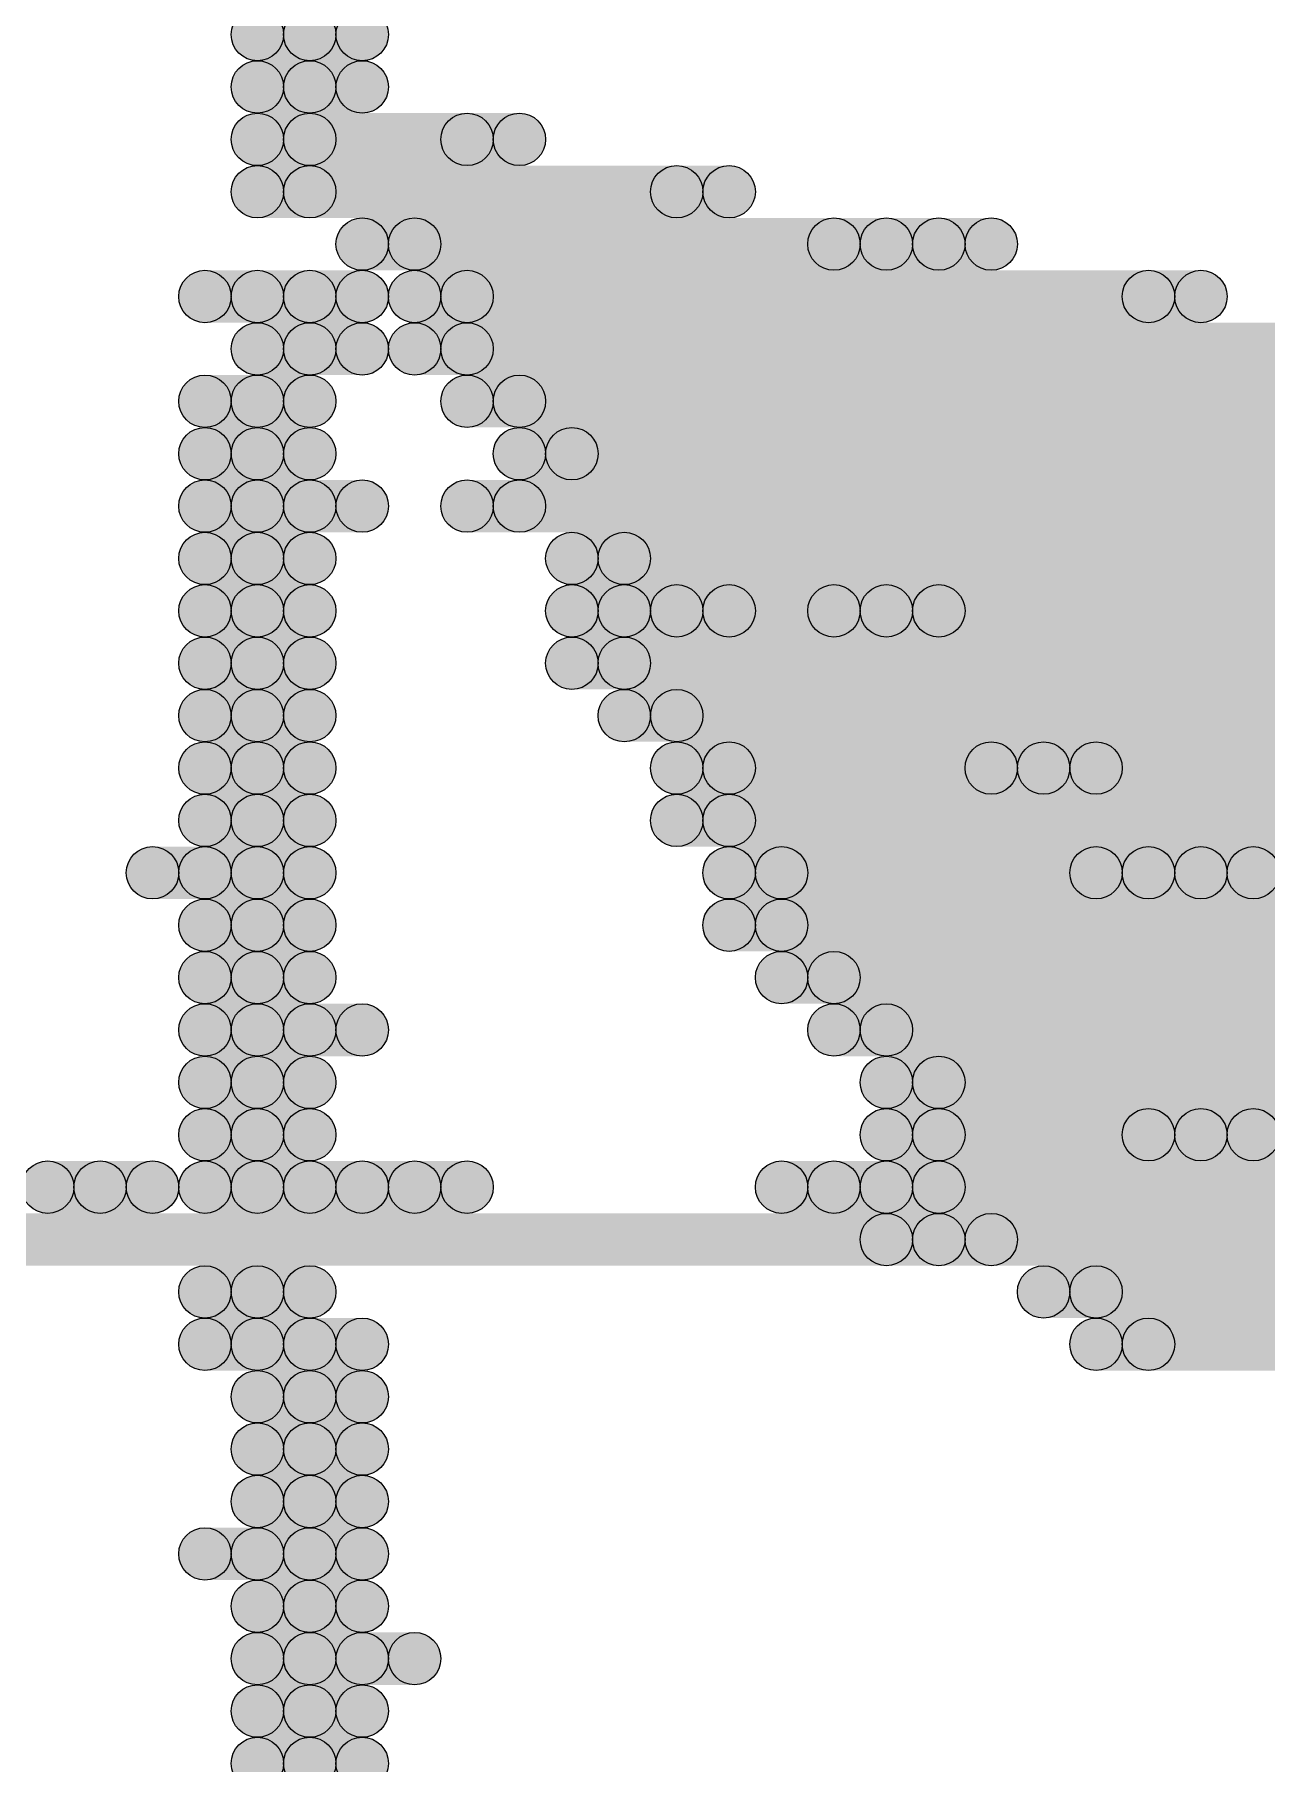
# Model space of a CAD drawing. Header units: millimetres. Extents: x 0 to 137, y 0 to 37.
# Drawn here: x 128.238 to 128.835, y 5.461 to 6.299 of the extents above; entities that cross this region are included whole.
import ezdxf

# ---------------------------------------------------------------- set-up
doc = ezdxf.new("R2010")
doc.units = ezdxf.units.MM
doc.layers.add('TopLayer', color=1, linetype='Continuous')
doc.layers.add('TopSolder', color=216, linetype='Continuous')

msp = doc.modelspace()

# ---------------------------------------------------------------- hatches: boundary and pattern name
at = {"layer": 'TopLayer'}
h = msp.add_hatch(color=1, dxfattribs=at)
edge = h.paths.add_edge_path()
edge.add_arc((128.3716, 6.2992), 0.0127, 0, 360)
for points in [[(128.3716, 6.2865), (128.3716, 6.3119), (128.397, 6.3119), (128.397, 6.2865)], [(128.3716, 6.2611), (128.3716, 6.2865), (128.397, 6.2865), (128.397, 6.2611)], [(128.3716, 6.2357), (128.3716, 6.2611), (128.4732, 6.2611), (128.4732, 6.2357)], [(128.3716, 6.2103), (128.3716, 6.2357), (128.5748, 6.2357), (128.5748, 6.2103)], [(128.4224, 6.1849), (128.4224, 6.2103), (128.651, 6.2103), (128.651, 6.1849)], [(128.6764, 6.1849), (128.6764, 6.2103), (128.7018, 6.2103), (128.7018, 6.1849)], [(128.3462, 6.1595), (128.3462, 6.1849), (128.397, 6.1849), (128.397, 6.1595)], [(128.4478, 6.1595), (128.4478, 6.1849), (128.8034, 6.1849), (128.8034, 6.1595)], [(128.3716, 6.1341), (128.3716, 6.1595), (128.397, 6.1595), (128.397, 6.1341)], [(128.4478, 6.1341), (128.4478, 6.1595), (129.5654, 6.1595), (129.5654, 6.1341)], [(128.3462, 6.1087), (128.3462, 6.1341), (128.3716, 6.1341), (128.3716, 6.1087)], [(128.4732, 6.1087), (128.4732, 6.1341), (129.286, 6.1341), (129.286, 6.1087)], [(128.3462, 6.0833), (128.3462, 6.1087), (128.3716, 6.1087), (128.3716, 6.0833)], [(128.4986, 6.0833), (128.4986, 6.1087), (129.0574, 6.1087), (129.0574, 6.0833)], [(128.3462, 6.0579), (128.3462, 6.0833), (128.397, 6.0833), (128.397, 6.0579)], [(128.4732, 6.0579), (128.4732, 6.0833), (129.0066, 6.0833), (129.0066, 6.0579)], [(128.3462, 6.0325), (128.3462, 6.0579), (128.3716, 6.0579), (128.3716, 6.0325)], [(128.524, 6.0325), (128.524, 6.0579), (128.8796, 6.0579), (128.8796, 6.0325)], [(128.3462, 6.0071), (128.3462, 6.0325), (128.3716, 6.0325), (128.3716, 6.0071)], [(128.524, 6.0071), (128.524, 6.0325), (128.5494, 6.0325), (128.5494, 6.0071)], [(128.5748, 6.0071), (128.5748, 6.0325), (128.651, 6.0325), (128.651, 6.0071)], [(128.6764, 6.0071), (128.6764, 6.0325), (129.6924, 6.0325), (129.6924, 6.0071)], [(128.3462, 5.9817), (128.3462, 6.0071), (128.3716, 6.0071), (128.3716, 5.9817)], [(128.524, 5.9817), (128.524, 6.0071), (129.9464, 6.0071), (129.9464, 5.9817)], [(128.3462, 5.9563), (128.3462, 5.9817), (128.3716, 5.9817), (128.3716, 5.9563)], [(128.5494, 5.9563), (128.5494, 5.9817), (129.2352, 5.9817), (129.2352, 5.9563)], [(128.3462, 5.9309), (128.3462, 5.9563), (128.3716, 5.9563), (128.3716, 5.9309)], [(128.5748, 5.9309), (128.5748, 5.9563), (128.7272, 5.9563), (128.7272, 5.9309)], [(128.7526, 5.9309), (128.7526, 5.9563), (129.4384, 5.9563), (129.4384, 5.9309)], [(128.3462, 5.9055), (128.3462, 5.9309), (128.3716, 5.9309), (128.3716, 5.9055)], [(128.5748, 5.9055), (128.5748, 5.9309), (129.8448, 5.9309), (129.8448, 5.9055)], [(128.3208, 5.8801), (128.3208, 5.9055), (128.3716, 5.9055), (128.3716, 5.8801)], [(128.6002, 5.8801), (128.6002, 5.9055), (128.778, 5.9055), (128.778, 5.8801)], [(128.8034, 5.8801), (128.8034, 5.9055), (128.8542, 5.9055), (128.8542, 5.8801)], [(128.3462, 5.8547), (128.3462, 5.8801), (128.3716, 5.8801), (128.3716, 5.8547)], [(128.6002, 5.8547), (128.6002, 5.8801), (129.2352, 5.8801), (129.2352, 5.8547)], [(128.3462, 5.8293), (128.3462, 5.8547), (128.3716, 5.8547), (128.3716, 5.8293)], [(128.6256, 5.8293), (128.6256, 5.8547), (129.7178, 5.8547), (129.7178, 5.8293)], [(128.3462, 5.8039), (128.3462, 5.8293), (128.397, 5.8293), (128.397, 5.8039)], [(128.651, 5.8039), (128.651, 5.8293), (130.0734, 5.8293), (130.0734, 5.8039)], [(128.3462, 5.7785), (128.3462, 5.8039), (128.3716, 5.8039), (128.3716, 5.7785)], [(128.6764, 5.7785), (128.6764, 5.8039), (128.8796, 5.8039), (128.8796, 5.7785)], [(128.3462, 5.7531), (128.3462, 5.7785), (128.3716, 5.7785), (128.3716, 5.7531)], [(128.6764, 5.7531), (128.6764, 5.7785), (128.8034, 5.7785), (128.8034, 5.7531)], [(128.8288, 5.7531), (128.8288, 5.7785), (129.032, 5.7785), (129.032, 5.7531)], [(128.27, 5.7277), (128.27, 5.7531), (128.2954, 5.7531), (128.2954, 5.7277)], [(128.3462, 5.7277), (128.3462, 5.7531), (128.397, 5.7531), (128.397, 5.7277)], [(128.4224, 5.7277), (128.4224, 5.7531), (128.4478, 5.7531), (128.4478, 5.7277)], [(128.6256, 5.7277), (128.6256, 5.7531), (128.651, 5.7531), (128.651, 5.7277)], [(128.6764, 5.7277), (128.6764, 5.7531), (129.1082, 5.7531), (129.1082, 5.7277)], [(127.127, 5.7023), (127.127, 5.7277), (128.6764, 5.7277), (128.6764, 5.7023)], [(128.7018, 5.7023), (128.7018, 5.7277), (128.905, 5.7277), (128.905, 5.7023)], [(128.3462, 5.6769), (128.3462, 5.7023), (128.3716, 5.7023), (128.3716, 5.6769)], [(128.7526, 5.6769), (128.7526, 5.7023), (129.2352, 5.7023), (129.2352, 5.6769)], [(128.3462, 5.6515), (128.3462, 5.6769), (128.397, 5.6769), (128.397, 5.6515)], [(128.778, 5.6515), (128.778, 5.6769), (129.6924, 5.6769), (129.6924, 5.6515)], [(128.3716, 5.6261), (128.3716, 5.6515), (128.397, 5.6515), (128.397, 5.6261)], [(128.3716, 5.6007), (128.3716, 5.6261), (128.397, 5.6261), (128.397, 5.6007)], [(128.3716, 5.5753), (128.3716, 5.6007), (128.397, 5.6007), (128.397, 5.5753)], [(128.3462, 5.5499), (128.3462, 5.5753), (128.397, 5.5753), (128.397, 5.5499)], [(128.3716, 5.5245), (128.3716, 5.5499), (128.397, 5.5499), (128.397, 5.5245)], [(128.3716, 5.4991), (128.3716, 5.5245), (128.4224, 5.5245), (128.4224, 5.4991)], [(128.3716, 5.4737), (128.3716, 5.4991), (128.397, 5.4991), (128.397, 5.4737)], [(128.3716, 5.4483), (128.3716, 5.4737), (128.397, 5.4737), (128.397, 5.4483)]]:
    msp.add_hatch(color=1, dxfattribs=at).paths.add_polyline_path(points)
h = msp.add_hatch(color=1, dxfattribs=at)
edge = h.paths.add_edge_path()
edge.add_arc((128.397, 6.2992), 0.0127, 0, 360)
h = msp.add_hatch(color=1, dxfattribs=at)
edge = h.paths.add_edge_path()
edge.add_arc((128.3716, 6.2738), 0.0127, 0, 360)
h = msp.add_hatch(color=1, dxfattribs=at)
edge = h.paths.add_edge_path()
edge.add_arc((128.397, 6.2738), 0.0127, 0, 360)
h = msp.add_hatch(color=1, dxfattribs=at)
edge = h.paths.add_edge_path()
edge.add_arc((128.3716, 6.2484), 0.0127, 0, 360)
h = msp.add_hatch(color=1, dxfattribs=at)
edge = h.paths.add_edge_path()
edge.add_arc((128.4732, 6.2484), 0.0127, 0, 360)
h = msp.add_hatch(color=1, dxfattribs=at)
edge = h.paths.add_edge_path()
edge.add_arc((128.3716, 6.223), 0.0127, 0, 360)
h = msp.add_hatch(color=1, dxfattribs=at)
edge = h.paths.add_edge_path()
edge.add_arc((128.5748, 6.223), 0.0127, 0, 360)
h = msp.add_hatch(color=1, dxfattribs=at)
edge = h.paths.add_edge_path()
edge.add_arc((128.4224, 6.1976), 0.0127, 0, 360)
h = msp.add_hatch(color=1, dxfattribs=at)
edge = h.paths.add_edge_path()
edge.add_arc((128.651, 6.1976), 0.0127, 0, 360)
h = msp.add_hatch(color=1, dxfattribs=at)
edge = h.paths.add_edge_path()
edge.add_arc((128.6764, 6.1976), 0.0127, 0, 360)
h = msp.add_hatch(color=1, dxfattribs=at)
edge = h.paths.add_edge_path()
edge.add_arc((128.7018, 6.1976), 0.0127, 0, 360)
h = msp.add_hatch(color=1, dxfattribs=at)
edge = h.paths.add_edge_path()
edge.add_arc((128.3462, 6.1722), 0.0127, 0, 360)
h = msp.add_hatch(color=1, dxfattribs=at)
edge = h.paths.add_edge_path()
edge.add_arc((128.397, 6.1722), 0.0127, 0, 360)
h = msp.add_hatch(color=1, dxfattribs=at)
edge = h.paths.add_edge_path()
edge.add_arc((128.4478, 6.1722), 0.0127, 0, 360)
h = msp.add_hatch(color=1, dxfattribs=at)
edge = h.paths.add_edge_path()
edge.add_arc((128.8034, 6.1722), 0.0127, 0, 360)
h = msp.add_hatch(color=1, dxfattribs=at)
edge = h.paths.add_edge_path()
edge.add_arc((128.3716, 6.1468), 0.0127, 0, 360)
h = msp.add_hatch(color=1, dxfattribs=at)
edge = h.paths.add_edge_path()
edge.add_arc((128.397, 6.1468), 0.0127, 0, 360)
h = msp.add_hatch(color=1, dxfattribs=at)
edge = h.paths.add_edge_path()
edge.add_arc((128.4478, 6.1468), 0.0127, 0, 360)
h = msp.add_hatch(color=1, dxfattribs=at)
edge = h.paths.add_edge_path()
edge.add_arc((128.3462, 6.1214), 0.0127, 0, 360)
h = msp.add_hatch(color=1, dxfattribs=at)
edge = h.paths.add_edge_path()
edge.add_arc((128.3716, 6.1214), 0.0127, 0, 360)
h = msp.add_hatch(color=1, dxfattribs=at)
edge = h.paths.add_edge_path()
edge.add_arc((128.4732, 6.1214), 0.0127, 0, 360)
h = msp.add_hatch(color=1, dxfattribs=at)
edge = h.paths.add_edge_path()
edge.add_arc((128.3462, 6.096), 0.0127, 0, 360)
h = msp.add_hatch(color=1, dxfattribs=at)
edge = h.paths.add_edge_path()
edge.add_arc((128.3716, 6.096), 0.0127, 0, 360)
h = msp.add_hatch(color=1, dxfattribs=at)
edge = h.paths.add_edge_path()
edge.add_arc((128.4986, 6.096), 0.0127, 0, 360)
h = msp.add_hatch(color=1, dxfattribs=at)
edge = h.paths.add_edge_path()
edge.add_arc((128.3462, 6.0706), 0.0127, 0, 360)
h = msp.add_hatch(color=1, dxfattribs=at)
edge = h.paths.add_edge_path()
edge.add_arc((128.397, 6.0706), 0.0127, 0, 360)
h = msp.add_hatch(color=1, dxfattribs=at)
edge = h.paths.add_edge_path()
edge.add_arc((128.4732, 6.0706), 0.0127, 0, 360)
h = msp.add_hatch(color=1, dxfattribs=at)
edge = h.paths.add_edge_path()
edge.add_arc((128.3462, 6.0452), 0.0127, 0, 360)
h = msp.add_hatch(color=1, dxfattribs=at)
edge = h.paths.add_edge_path()
edge.add_arc((128.3716, 6.0452), 0.0127, 0, 360)
h = msp.add_hatch(color=1, dxfattribs=at)
edge = h.paths.add_edge_path()
edge.add_arc((128.524, 6.0452), 0.0127, 0, 360)
h = msp.add_hatch(color=1, dxfattribs=at)
edge = h.paths.add_edge_path()
edge.add_arc((128.3462, 6.0198), 0.0127, 0, 360)
h = msp.add_hatch(color=1, dxfattribs=at)
edge = h.paths.add_edge_path()
edge.add_arc((128.3716, 6.0198), 0.0127, 0, 360)
h = msp.add_hatch(color=1, dxfattribs=at)
edge = h.paths.add_edge_path()
edge.add_arc((128.524, 6.0198), 0.0127, 0, 360)
h = msp.add_hatch(color=1, dxfattribs=at)
edge = h.paths.add_edge_path()
edge.add_arc((128.5494, 6.0198), 0.0127, 0, 360)
h = msp.add_hatch(color=1, dxfattribs=at)
edge = h.paths.add_edge_path()
edge.add_arc((128.5748, 6.0198), 0.0127, 0, 360)
h = msp.add_hatch(color=1, dxfattribs=at)
edge = h.paths.add_edge_path()
edge.add_arc((128.651, 6.0198), 0.0127, 0, 360)
h = msp.add_hatch(color=1, dxfattribs=at)
edge = h.paths.add_edge_path()
edge.add_arc((128.6764, 6.0198), 0.0127, 0, 360)
h = msp.add_hatch(color=1, dxfattribs=at)
edge = h.paths.add_edge_path()
edge.add_arc((128.3462, 5.9944), 0.0127, 0, 360)
h = msp.add_hatch(color=1, dxfattribs=at)
edge = h.paths.add_edge_path()
edge.add_arc((128.3716, 5.9944), 0.0127, 0, 360)
h = msp.add_hatch(color=1, dxfattribs=at)
edge = h.paths.add_edge_path()
edge.add_arc((128.524, 5.9944), 0.0127, 0, 360)
h = msp.add_hatch(color=1, dxfattribs=at)
edge = h.paths.add_edge_path()
edge.add_arc((128.3462, 5.969), 0.0127, 0, 360)
h = msp.add_hatch(color=1, dxfattribs=at)
edge = h.paths.add_edge_path()
edge.add_arc((128.3716, 5.969), 0.0127, 0, 360)
h = msp.add_hatch(color=1, dxfattribs=at)
edge = h.paths.add_edge_path()
edge.add_arc((128.5494, 5.969), 0.0127, 0, 360)
h = msp.add_hatch(color=1, dxfattribs=at)
edge = h.paths.add_edge_path()
edge.add_arc((128.3462, 5.9436), 0.0127, 0, 360)
h = msp.add_hatch(color=1, dxfattribs=at)
edge = h.paths.add_edge_path()
edge.add_arc((128.3716, 5.9436), 0.0127, 0, 360)
h = msp.add_hatch(color=1, dxfattribs=at)
edge = h.paths.add_edge_path()
edge.add_arc((128.5748, 5.9436), 0.0127, 0, 360)
h = msp.add_hatch(color=1, dxfattribs=at)
edge = h.paths.add_edge_path()
edge.add_arc((128.7272, 5.9436), 0.0127, 0, 360)
h = msp.add_hatch(color=1, dxfattribs=at)
edge = h.paths.add_edge_path()
edge.add_arc((128.7526, 5.9436), 0.0127, 0, 360)
h = msp.add_hatch(color=1, dxfattribs=at)
edge = h.paths.add_edge_path()
edge.add_arc((128.3462, 5.9182), 0.0127, 0, 360)
h = msp.add_hatch(color=1, dxfattribs=at)
edge = h.paths.add_edge_path()
edge.add_arc((128.3716, 5.9182), 0.0127, 0, 360)
h = msp.add_hatch(color=1, dxfattribs=at)
edge = h.paths.add_edge_path()
edge.add_arc((128.5748, 5.9182), 0.0127, 0, 360)
h = msp.add_hatch(color=1, dxfattribs=at)
edge = h.paths.add_edge_path()
edge.add_arc((128.3208, 5.8928), 0.0127, 0, 360)
h = msp.add_hatch(color=1, dxfattribs=at)
edge = h.paths.add_edge_path()
edge.add_arc((128.3716, 5.8928), 0.0127, 0, 360)
h = msp.add_hatch(color=1, dxfattribs=at)
edge = h.paths.add_edge_path()
edge.add_arc((128.6002, 5.8928), 0.0127, 0, 360)
h = msp.add_hatch(color=1, dxfattribs=at)
edge = h.paths.add_edge_path()
edge.add_arc((128.778, 5.8928), 0.0127, 0, 360)
h = msp.add_hatch(color=1, dxfattribs=at)
edge = h.paths.add_edge_path()
edge.add_arc((128.8034, 5.8928), 0.0127, 0, 360)
h = msp.add_hatch(color=1, dxfattribs=at)
edge = h.paths.add_edge_path()
edge.add_arc((128.3462, 5.8674), 0.0127, 0, 360)
h = msp.add_hatch(color=1, dxfattribs=at)
edge = h.paths.add_edge_path()
edge.add_arc((128.3716, 5.8674), 0.0127, 0, 360)
h = msp.add_hatch(color=1, dxfattribs=at)
edge = h.paths.add_edge_path()
edge.add_arc((128.6002, 5.8674), 0.0127, 0, 360)
h = msp.add_hatch(color=1, dxfattribs=at)
edge = h.paths.add_edge_path()
edge.add_arc((128.3462, 5.842), 0.0127, 0, 360)
h = msp.add_hatch(color=1, dxfattribs=at)
edge = h.paths.add_edge_path()
edge.add_arc((128.3716, 5.842), 0.0127, 0, 360)
h = msp.add_hatch(color=1, dxfattribs=at)
edge = h.paths.add_edge_path()
edge.add_arc((128.6256, 5.842), 0.0127, 0, 360)
h = msp.add_hatch(color=1, dxfattribs=at)
edge = h.paths.add_edge_path()
edge.add_arc((128.3462, 5.8166), 0.0127, 0, 360)
h = msp.add_hatch(color=1, dxfattribs=at)
edge = h.paths.add_edge_path()
edge.add_arc((128.397, 5.8166), 0.0127, 0, 360)
h = msp.add_hatch(color=1, dxfattribs=at)
edge = h.paths.add_edge_path()
edge.add_arc((128.651, 5.8166), 0.0127, 0, 360)
h = msp.add_hatch(color=1, dxfattribs=at)
edge = h.paths.add_edge_path()
edge.add_arc((128.3462, 5.7912), 0.0127, 0, 360)
h = msp.add_hatch(color=1, dxfattribs=at)
edge = h.paths.add_edge_path()
edge.add_arc((128.3716, 5.7912), 0.0127, 0, 360)
h = msp.add_hatch(color=1, dxfattribs=at)
edge = h.paths.add_edge_path()
edge.add_arc((128.6764, 5.7912), 0.0127, 0, 360)
h = msp.add_hatch(color=1, dxfattribs=at)
edge = h.paths.add_edge_path()
edge.add_arc((128.3462, 5.7658), 0.0127, 0, 360)
h = msp.add_hatch(color=1, dxfattribs=at)
edge = h.paths.add_edge_path()
edge.add_arc((128.3716, 5.7658), 0.0127, 0, 360)
h = msp.add_hatch(color=1, dxfattribs=at)
edge = h.paths.add_edge_path()
edge.add_arc((128.6764, 5.7658), 0.0127, 0, 360)
h = msp.add_hatch(color=1, dxfattribs=at)
edge = h.paths.add_edge_path()
edge.add_arc((128.8034, 5.7658), 0.0127, 0, 360)
h = msp.add_hatch(color=1, dxfattribs=at)
edge = h.paths.add_edge_path()
edge.add_arc((128.8288, 5.7658), 0.0127, 0, 360)
h = msp.add_hatch(color=1, dxfattribs=at)
edge = h.paths.add_edge_path()
edge.add_arc((128.27, 5.7404), 0.0127, 0, 360)
h = msp.add_hatch(color=1, dxfattribs=at)
edge = h.paths.add_edge_path()
edge.add_arc((128.2954, 5.7404), 0.0127, 0, 360)
h = msp.add_hatch(color=1, dxfattribs=at)
edge = h.paths.add_edge_path()
edge.add_arc((128.3462, 5.7404), 0.0127, 0, 360)
h = msp.add_hatch(color=1, dxfattribs=at)
edge = h.paths.add_edge_path()
edge.add_arc((128.397, 5.7404), 0.0127, 0, 360)
h = msp.add_hatch(color=1, dxfattribs=at)
edge = h.paths.add_edge_path()
edge.add_arc((128.4224, 5.7404), 0.0127, 0, 360)
h = msp.add_hatch(color=1, dxfattribs=at)
edge = h.paths.add_edge_path()
edge.add_arc((128.4478, 5.7404), 0.0127, 0, 360)
h = msp.add_hatch(color=1, dxfattribs=at)
edge = h.paths.add_edge_path()
edge.add_arc((128.6256, 5.7404), 0.0127, 0, 360)
h = msp.add_hatch(color=1, dxfattribs=at)
edge = h.paths.add_edge_path()
edge.add_arc((128.651, 5.7404), 0.0127, 0, 360)
h = msp.add_hatch(color=1, dxfattribs=at)
edge = h.paths.add_edge_path()
edge.add_arc((128.6764, 5.7404), 0.0127, 0, 360)
h = msp.add_hatch(color=1, dxfattribs=at)
edge = h.paths.add_edge_path()
edge.add_arc((128.6764, 5.715), 0.0127, 0, 360)
h = msp.add_hatch(color=1, dxfattribs=at)
edge = h.paths.add_edge_path()
edge.add_arc((128.7018, 5.715), 0.0127, 0, 360)
h = msp.add_hatch(color=1, dxfattribs=at)
edge = h.paths.add_edge_path()
edge.add_arc((128.3462, 5.6896), 0.0127, 0, 360)
h = msp.add_hatch(color=1, dxfattribs=at)
edge = h.paths.add_edge_path()
edge.add_arc((128.3716, 5.6896), 0.0127, 0, 360)
h = msp.add_hatch(color=1, dxfattribs=at)
edge = h.paths.add_edge_path()
edge.add_arc((128.7526, 5.6896), 0.0127, 0, 360)
h = msp.add_hatch(color=1, dxfattribs=at)
edge = h.paths.add_edge_path()
edge.add_arc((128.3462, 5.6642), 0.0127, 0, 360)
h = msp.add_hatch(color=1, dxfattribs=at)
edge = h.paths.add_edge_path()
edge.add_arc((128.397, 5.6642), 0.0127, 0, 360)
h = msp.add_hatch(color=1, dxfattribs=at)
edge = h.paths.add_edge_path()
edge.add_arc((128.778, 5.6642), 0.0127, 0, 360)
h = msp.add_hatch(color=1, dxfattribs=at)
edge = h.paths.add_edge_path()
edge.add_arc((128.3716, 5.6388), 0.0127, 0, 360)
h = msp.add_hatch(color=1, dxfattribs=at)
edge = h.paths.add_edge_path()
edge.add_arc((128.397, 5.6388), 0.0127, 0, 360)
h = msp.add_hatch(color=1, dxfattribs=at)
edge = h.paths.add_edge_path()
edge.add_arc((128.3716, 5.6134), 0.0127, 0, 360)
h = msp.add_hatch(color=1, dxfattribs=at)
edge = h.paths.add_edge_path()
edge.add_arc((128.397, 5.6134), 0.0127, 0, 360)
h = msp.add_hatch(color=1, dxfattribs=at)
edge = h.paths.add_edge_path()
edge.add_arc((128.3716, 5.588), 0.0127, 0, 360)
h = msp.add_hatch(color=1, dxfattribs=at)
edge = h.paths.add_edge_path()
edge.add_arc((128.397, 5.588), 0.0127, 0, 360)
h = msp.add_hatch(color=1, dxfattribs=at)
edge = h.paths.add_edge_path()
edge.add_arc((128.3462, 5.5626), 0.0127, 0, 360)
h = msp.add_hatch(color=1, dxfattribs=at)
edge = h.paths.add_edge_path()
edge.add_arc((128.397, 5.5626), 0.0127, 0, 360)
h = msp.add_hatch(color=1, dxfattribs=at)
edge = h.paths.add_edge_path()
edge.add_arc((128.3716, 5.5372), 0.0127, 0, 360)
h = msp.add_hatch(color=1, dxfattribs=at)
edge = h.paths.add_edge_path()
edge.add_arc((128.397, 5.5372), 0.0127, 0, 360)
h = msp.add_hatch(color=1, dxfattribs=at)
edge = h.paths.add_edge_path()
edge.add_arc((128.3716, 5.5118), 0.0127, 0, 360)
h = msp.add_hatch(color=1, dxfattribs=at)
edge = h.paths.add_edge_path()
edge.add_arc((128.4224, 5.5118), 0.0127, 0, 360)
h = msp.add_hatch(color=1, dxfattribs=at)
edge = h.paths.add_edge_path()
edge.add_arc((128.3716, 5.4864), 0.0127, 0, 360)
h = msp.add_hatch(color=1, dxfattribs=at)
edge = h.paths.add_edge_path()
edge.add_arc((128.397, 5.4864), 0.0127, 0, 360)
h = msp.add_hatch(color=1, dxfattribs=at)
edge = h.paths.add_edge_path()
edge.add_arc((128.3716, 5.461), 0.0127, 0, 360)
h = msp.add_hatch(color=1, dxfattribs=at)
edge = h.paths.add_edge_path()
edge.add_arc((128.397, 5.461), 0.0127, 0, 360)
at = {"layer": 'TopSolder'}
h = msp.add_hatch(color=216, dxfattribs=at)
edge = h.paths.add_edge_path()
edge.add_arc((128.3462, 6.2992), 0.0127, 0, 360)
for points in [[(128.3462, 6.2865), (128.3462, 6.3119), (128.3716, 6.3119), (128.3716, 6.2865)], [(128.3462, 6.2611), (128.3462, 6.2865), (128.3716, 6.2865), (128.3716, 6.2611)], [(128.3462, 6.2357), (128.3462, 6.2611), (128.4478, 6.2611), (128.4478, 6.2357)], [(128.3462, 6.2103), (128.3462, 6.2357), (128.5494, 6.2357), (128.5494, 6.2103)], [(128.397, 6.1849), (128.397, 6.2103), (128.6256, 6.2103), (128.6256, 6.1849)], [(128.651, 6.1849), (128.651, 6.2103), (128.6764, 6.2103), (128.6764, 6.1849)], [(128.3208, 6.1595), (128.3208, 6.1849), (128.3716, 6.1849), (128.3716, 6.1595)], [(128.4224, 6.1595), (128.4224, 6.1849), (128.778, 6.1849), (128.778, 6.1595)], [(128.3462, 6.1341), (128.3462, 6.1595), (128.3716, 6.1595), (128.3716, 6.1341)], [(128.4224, 6.1341), (128.4224, 6.1595), (129.54, 6.1595), (129.54, 6.1341)], [(128.3208, 6.1087), (128.3208, 6.1341), (128.3462, 6.1341), (128.3462, 6.1087)], [(128.4478, 6.1087), (128.4478, 6.1341), (129.2606, 6.1341), (129.2606, 6.1087)], [(128.3208, 6.0833), (128.3208, 6.1087), (128.3462, 6.1087), (128.3462, 6.0833)], [(128.4732, 6.0833), (128.4732, 6.1087), (129.032, 6.1087), (129.032, 6.0833)], [(128.3208, 6.0579), (128.3208, 6.0833), (128.3716, 6.0833), (128.3716, 6.0579)], [(128.4478, 6.0579), (128.4478, 6.0833), (128.9812, 6.0833), (128.9812, 6.0579)], [(128.3208, 6.0325), (128.3208, 6.0579), (128.3462, 6.0579), (128.3462, 6.0325)], [(128.4986, 6.0325), (128.4986, 6.0579), (128.8542, 6.0579), (128.8542, 6.0325)], [(128.3208, 6.0071), (128.3208, 6.0325), (128.3462, 6.0325), (128.3462, 6.0071)], [(128.4986, 6.0071), (128.4986, 6.0325), (128.524, 6.0325), (128.524, 6.0071)], [(128.5494, 6.0071), (128.5494, 6.0325), (128.6256, 6.0325), (128.6256, 6.0071)], [(128.651, 6.0071), (128.651, 6.0325), (129.667, 6.0325), (129.667, 6.0071)], [(128.3208, 5.9817), (128.3208, 6.0071), (128.3462, 6.0071), (128.3462, 5.9817)], [(128.4986, 5.9817), (128.4986, 6.0071), (129.921, 6.0071), (129.921, 5.9817)], [(128.3208, 5.9563), (128.3208, 5.9817), (128.3462, 5.9817), (128.3462, 5.9563)], [(128.524, 5.9563), (128.524, 5.9817), (129.2098, 5.9817), (129.2098, 5.9563)], [(128.3208, 5.9309), (128.3208, 5.9563), (128.3462, 5.9563), (128.3462, 5.9309)], [(128.5494, 5.9309), (128.5494, 5.9563), (128.7018, 5.9563), (128.7018, 5.9309)], [(128.7272, 5.9309), (128.7272, 5.9563), (129.413, 5.9563), (129.413, 5.9309)], [(128.3208, 5.9055), (128.3208, 5.9309), (128.3462, 5.9309), (128.3462, 5.9055)], [(128.5494, 5.9055), (128.5494, 5.9309), (129.8194, 5.9309), (129.8194, 5.9055)], [(128.2954, 5.8801), (128.2954, 5.9055), (128.3462, 5.9055), (128.3462, 5.8801)], [(128.5748, 5.8801), (128.5748, 5.9055), (128.7526, 5.9055), (128.7526, 5.8801)], [(128.778, 5.8801), (128.778, 5.9055), (128.8288, 5.9055), (128.8288, 5.8801)], [(128.3208, 5.8547), (128.3208, 5.8801), (128.3462, 5.8801), (128.3462, 5.8547)], [(128.5748, 5.8547), (128.5748, 5.8801), (129.2098, 5.8801), (129.2098, 5.8547)], [(128.3208, 5.8293), (128.3208, 5.8547), (128.3462, 5.8547), (128.3462, 5.8293)], [(128.6002, 5.8293), (128.6002, 5.8547), (129.6924, 5.8547), (129.6924, 5.8293)], [(128.3208, 5.8039), (128.3208, 5.8293), (128.3716, 5.8293), (128.3716, 5.8039)], [(128.6256, 5.8039), (128.6256, 5.8293), (130.048, 5.8293), (130.048, 5.8039)], [(128.3208, 5.7785), (128.3208, 5.8039), (128.3462, 5.8039), (128.3462, 5.7785)], [(128.651, 5.7785), (128.651, 5.8039), (128.8542, 5.8039), (128.8542, 5.7785)], [(128.3208, 5.7531), (128.3208, 5.7785), (128.3462, 5.7785), (128.3462, 5.7531)], [(128.651, 5.7531), (128.651, 5.7785), (128.778, 5.7785), (128.778, 5.7531)], [(128.8034, 5.7531), (128.8034, 5.7785), (129.0066, 5.7785), (129.0066, 5.7531)], [(128.2446, 5.7277), (128.2446, 5.7531), (128.27, 5.7531), (128.27, 5.7277)], [(128.3208, 5.7277), (128.3208, 5.7531), (128.3716, 5.7531), (128.3716, 5.7277)], [(128.397, 5.7277), (128.397, 5.7531), (128.4224, 5.7531), (128.4224, 5.7277)], [(128.6002, 5.7277), (128.6002, 5.7531), (128.6256, 5.7531), (128.6256, 5.7277)], [(128.651, 5.7277), (128.651, 5.7531), (129.0828, 5.7531), (129.0828, 5.7277)], [(127.1016, 5.7023), (127.1016, 5.7277), (128.651, 5.7277), (128.651, 5.7023)], [(128.6764, 5.7023), (128.6764, 5.7277), (128.8796, 5.7277), (128.8796, 5.7023)], [(128.3208, 5.6769), (128.3208, 5.7023), (128.3462, 5.7023), (128.3462, 5.6769)], [(128.7272, 5.6769), (128.7272, 5.7023), (129.2098, 5.7023), (129.2098, 5.6769)], [(128.3208, 5.6515), (128.3208, 5.6769), (128.3716, 5.6769), (128.3716, 5.6515)], [(128.7526, 5.6515), (128.7526, 5.6769), (129.667, 5.6769), (129.667, 5.6515)], [(128.3462, 5.6261), (128.3462, 5.6515), (128.3716, 5.6515), (128.3716, 5.6261)], [(128.3462, 5.6007), (128.3462, 5.6261), (128.3716, 5.6261), (128.3716, 5.6007)], [(128.3462, 5.5753), (128.3462, 5.6007), (128.3716, 5.6007), (128.3716, 5.5753)], [(128.3208, 5.5499), (128.3208, 5.5753), (128.3716, 5.5753), (128.3716, 5.5499)], [(128.3462, 5.5245), (128.3462, 5.5499), (128.3716, 5.5499), (128.3716, 5.5245)], [(128.3462, 5.4991), (128.3462, 5.5245), (128.397, 5.5245), (128.397, 5.4991)], [(128.3462, 5.4737), (128.3462, 5.4991), (128.3716, 5.4991), (128.3716, 5.4737)], [(128.3462, 5.4483), (128.3462, 5.4737), (128.3716, 5.4737), (128.3716, 5.4483)]]:
    msp.add_hatch(color=216, dxfattribs=at).paths.add_polyline_path(points)
h = msp.add_hatch(color=216, dxfattribs=at)
edge = h.paths.add_edge_path()
edge.add_arc((128.3716, 6.2992), 0.0127, 0, 360)
h = msp.add_hatch(color=216, dxfattribs=at)
edge = h.paths.add_edge_path()
edge.add_arc((128.3462, 6.2738), 0.0127, 0, 360)
h = msp.add_hatch(color=216, dxfattribs=at)
edge = h.paths.add_edge_path()
edge.add_arc((128.3716, 6.2738), 0.0127, 0, 360)
h = msp.add_hatch(color=216, dxfattribs=at)
edge = h.paths.add_edge_path()
edge.add_arc((128.3462, 6.2484), 0.0127, 0, 360)
h = msp.add_hatch(color=216, dxfattribs=at)
edge = h.paths.add_edge_path()
edge.add_arc((128.4478, 6.2484), 0.0127, 0, 360)
h = msp.add_hatch(color=216, dxfattribs=at)
edge = h.paths.add_edge_path()
edge.add_arc((128.3462, 6.223), 0.0127, 0, 360)
h = msp.add_hatch(color=216, dxfattribs=at)
edge = h.paths.add_edge_path()
edge.add_arc((128.5494, 6.223), 0.0127, 0, 360)
h = msp.add_hatch(color=216, dxfattribs=at)
edge = h.paths.add_edge_path()
edge.add_arc((128.397, 6.1976), 0.0127, 0, 360)
h = msp.add_hatch(color=216, dxfattribs=at)
edge = h.paths.add_edge_path()
edge.add_arc((128.6256, 6.1976), 0.0127, 0, 360)
h = msp.add_hatch(color=216, dxfattribs=at)
edge = h.paths.add_edge_path()
edge.add_arc((128.651, 6.1976), 0.0127, 0, 360)
h = msp.add_hatch(color=216, dxfattribs=at)
edge = h.paths.add_edge_path()
edge.add_arc((128.6764, 6.1976), 0.0127, 0, 360)
h = msp.add_hatch(color=216, dxfattribs=at)
edge = h.paths.add_edge_path()
edge.add_arc((128.3208, 6.1722), 0.0127, 0, 360)
h = msp.add_hatch(color=216, dxfattribs=at)
edge = h.paths.add_edge_path()
edge.add_arc((128.3716, 6.1722), 0.0127, 0, 360)
h = msp.add_hatch(color=216, dxfattribs=at)
edge = h.paths.add_edge_path()
edge.add_arc((128.4224, 6.1722), 0.0127, 0, 360)
h = msp.add_hatch(color=216, dxfattribs=at)
edge = h.paths.add_edge_path()
edge.add_arc((128.778, 6.1722), 0.0127, 0, 360)
h = msp.add_hatch(color=216, dxfattribs=at)
edge = h.paths.add_edge_path()
edge.add_arc((128.3462, 6.1468), 0.0127, 0, 360)
h = msp.add_hatch(color=216, dxfattribs=at)
edge = h.paths.add_edge_path()
edge.add_arc((128.3716, 6.1468), 0.0127, 0, 360)
h = msp.add_hatch(color=216, dxfattribs=at)
edge = h.paths.add_edge_path()
edge.add_arc((128.4224, 6.1468), 0.0127, 0, 360)
h = msp.add_hatch(color=216, dxfattribs=at)
edge = h.paths.add_edge_path()
edge.add_arc((128.3208, 6.1214), 0.0127, 0, 360)
h = msp.add_hatch(color=216, dxfattribs=at)
edge = h.paths.add_edge_path()
edge.add_arc((128.3462, 6.1214), 0.0127, 0, 360)
h = msp.add_hatch(color=216, dxfattribs=at)
edge = h.paths.add_edge_path()
edge.add_arc((128.4478, 6.1214), 0.0127, 0, 360)
h = msp.add_hatch(color=216, dxfattribs=at)
edge = h.paths.add_edge_path()
edge.add_arc((128.3208, 6.096), 0.0127, 0, 360)
h = msp.add_hatch(color=216, dxfattribs=at)
edge = h.paths.add_edge_path()
edge.add_arc((128.3462, 6.096), 0.0127, 0, 360)
h = msp.add_hatch(color=216, dxfattribs=at)
edge = h.paths.add_edge_path()
edge.add_arc((128.4732, 6.096), 0.0127, 0, 360)
h = msp.add_hatch(color=216, dxfattribs=at)
edge = h.paths.add_edge_path()
edge.add_arc((128.3208, 6.0706), 0.0127, 0, 360)
h = msp.add_hatch(color=216, dxfattribs=at)
edge = h.paths.add_edge_path()
edge.add_arc((128.3716, 6.0706), 0.0127, 0, 360)
h = msp.add_hatch(color=216, dxfattribs=at)
edge = h.paths.add_edge_path()
edge.add_arc((128.4478, 6.0706), 0.0127, 0, 360)
h = msp.add_hatch(color=216, dxfattribs=at)
edge = h.paths.add_edge_path()
edge.add_arc((128.3208, 6.0452), 0.0127, 0, 360)
h = msp.add_hatch(color=216, dxfattribs=at)
edge = h.paths.add_edge_path()
edge.add_arc((128.3462, 6.0452), 0.0127, 0, 360)
h = msp.add_hatch(color=216, dxfattribs=at)
edge = h.paths.add_edge_path()
edge.add_arc((128.4986, 6.0452), 0.0127, 0, 360)
h = msp.add_hatch(color=216, dxfattribs=at)
edge = h.paths.add_edge_path()
edge.add_arc((128.3208, 6.0198), 0.0127, 0, 360)
h = msp.add_hatch(color=216, dxfattribs=at)
edge = h.paths.add_edge_path()
edge.add_arc((128.3462, 6.0198), 0.0127, 0, 360)
h = msp.add_hatch(color=216, dxfattribs=at)
edge = h.paths.add_edge_path()
edge.add_arc((128.4986, 6.0198), 0.0127, 0, 360)
h = msp.add_hatch(color=216, dxfattribs=at)
edge = h.paths.add_edge_path()
edge.add_arc((128.524, 6.0198), 0.0127, 0, 360)
h = msp.add_hatch(color=216, dxfattribs=at)
edge = h.paths.add_edge_path()
edge.add_arc((128.5494, 6.0198), 0.0127, 0, 360)
h = msp.add_hatch(color=216, dxfattribs=at)
edge = h.paths.add_edge_path()
edge.add_arc((128.6256, 6.0198), 0.0127, 0, 360)
h = msp.add_hatch(color=216, dxfattribs=at)
edge = h.paths.add_edge_path()
edge.add_arc((128.651, 6.0198), 0.0127, 0, 360)
h = msp.add_hatch(color=216, dxfattribs=at)
edge = h.paths.add_edge_path()
edge.add_arc((128.3208, 5.9944), 0.0127, 0, 360)
h = msp.add_hatch(color=216, dxfattribs=at)
edge = h.paths.add_edge_path()
edge.add_arc((128.3462, 5.9944), 0.0127, 0, 360)
h = msp.add_hatch(color=216, dxfattribs=at)
edge = h.paths.add_edge_path()
edge.add_arc((128.4986, 5.9944), 0.0127, 0, 360)
h = msp.add_hatch(color=216, dxfattribs=at)
edge = h.paths.add_edge_path()
edge.add_arc((128.3208, 5.969), 0.0127, 0, 360)
h = msp.add_hatch(color=216, dxfattribs=at)
edge = h.paths.add_edge_path()
edge.add_arc((128.3462, 5.969), 0.0127, 0, 360)
h = msp.add_hatch(color=216, dxfattribs=at)
edge = h.paths.add_edge_path()
edge.add_arc((128.524, 5.969), 0.0127, 0, 360)
h = msp.add_hatch(color=216, dxfattribs=at)
edge = h.paths.add_edge_path()
edge.add_arc((128.3208, 5.9436), 0.0127, 0, 360)
h = msp.add_hatch(color=216, dxfattribs=at)
edge = h.paths.add_edge_path()
edge.add_arc((128.3462, 5.9436), 0.0127, 0, 360)
h = msp.add_hatch(color=216, dxfattribs=at)
edge = h.paths.add_edge_path()
edge.add_arc((128.5494, 5.9436), 0.0127, 0, 360)
h = msp.add_hatch(color=216, dxfattribs=at)
edge = h.paths.add_edge_path()
edge.add_arc((128.7018, 5.9436), 0.0127, 0, 360)
h = msp.add_hatch(color=216, dxfattribs=at)
edge = h.paths.add_edge_path()
edge.add_arc((128.7272, 5.9436), 0.0127, 0, 360)
h = msp.add_hatch(color=216, dxfattribs=at)
edge = h.paths.add_edge_path()
edge.add_arc((128.3208, 5.9182), 0.0127, 0, 360)
h = msp.add_hatch(color=216, dxfattribs=at)
edge = h.paths.add_edge_path()
edge.add_arc((128.3462, 5.9182), 0.0127, 0, 360)
h = msp.add_hatch(color=216, dxfattribs=at)
edge = h.paths.add_edge_path()
edge.add_arc((128.5494, 5.9182), 0.0127, 0, 360)
h = msp.add_hatch(color=216, dxfattribs=at)
edge = h.paths.add_edge_path()
edge.add_arc((128.2954, 5.8928), 0.0127, 0, 360)
h = msp.add_hatch(color=216, dxfattribs=at)
edge = h.paths.add_edge_path()
edge.add_arc((128.3462, 5.8928), 0.0127, 0, 360)
h = msp.add_hatch(color=216, dxfattribs=at)
edge = h.paths.add_edge_path()
edge.add_arc((128.5748, 5.8928), 0.0127, 0, 360)
h = msp.add_hatch(color=216, dxfattribs=at)
edge = h.paths.add_edge_path()
edge.add_arc((128.7526, 5.8928), 0.0127, 0, 360)
h = msp.add_hatch(color=216, dxfattribs=at)
edge = h.paths.add_edge_path()
edge.add_arc((128.778, 5.8928), 0.0127, 0, 360)
h = msp.add_hatch(color=216, dxfattribs=at)
edge = h.paths.add_edge_path()
edge.add_arc((128.8288, 5.8928), 0.0127, 0, 360)
h = msp.add_hatch(color=216, dxfattribs=at)
edge = h.paths.add_edge_path()
edge.add_arc((128.3208, 5.8674), 0.0127, 0, 360)
h = msp.add_hatch(color=216, dxfattribs=at)
edge = h.paths.add_edge_path()
edge.add_arc((128.3462, 5.8674), 0.0127, 0, 360)
h = msp.add_hatch(color=216, dxfattribs=at)
edge = h.paths.add_edge_path()
edge.add_arc((128.5748, 5.8674), 0.0127, 0, 360)
h = msp.add_hatch(color=216, dxfattribs=at)
edge = h.paths.add_edge_path()
edge.add_arc((128.3208, 5.842), 0.0127, 0, 360)
h = msp.add_hatch(color=216, dxfattribs=at)
edge = h.paths.add_edge_path()
edge.add_arc((128.3462, 5.842), 0.0127, 0, 360)
h = msp.add_hatch(color=216, dxfattribs=at)
edge = h.paths.add_edge_path()
edge.add_arc((128.6002, 5.842), 0.0127, 0, 360)
h = msp.add_hatch(color=216, dxfattribs=at)
edge = h.paths.add_edge_path()
edge.add_arc((128.3208, 5.8166), 0.0127, 0, 360)
h = msp.add_hatch(color=216, dxfattribs=at)
edge = h.paths.add_edge_path()
edge.add_arc((128.3716, 5.8166), 0.0127, 0, 360)
h = msp.add_hatch(color=216, dxfattribs=at)
edge = h.paths.add_edge_path()
edge.add_arc((128.6256, 5.8166), 0.0127, 0, 360)
h = msp.add_hatch(color=216, dxfattribs=at)
edge = h.paths.add_edge_path()
edge.add_arc((128.3208, 5.7912), 0.0127, 0, 360)
h = msp.add_hatch(color=216, dxfattribs=at)
edge = h.paths.add_edge_path()
edge.add_arc((128.3462, 5.7912), 0.0127, 0, 360)
h = msp.add_hatch(color=216, dxfattribs=at)
edge = h.paths.add_edge_path()
edge.add_arc((128.651, 5.7912), 0.0127, 0, 360)
h = msp.add_hatch(color=216, dxfattribs=at)
edge = h.paths.add_edge_path()
edge.add_arc((128.3208, 5.7658), 0.0127, 0, 360)
h = msp.add_hatch(color=216, dxfattribs=at)
edge = h.paths.add_edge_path()
edge.add_arc((128.3462, 5.7658), 0.0127, 0, 360)
h = msp.add_hatch(color=216, dxfattribs=at)
edge = h.paths.add_edge_path()
edge.add_arc((128.651, 5.7658), 0.0127, 0, 360)
h = msp.add_hatch(color=216, dxfattribs=at)
edge = h.paths.add_edge_path()
edge.add_arc((128.778, 5.7658), 0.0127, 0, 360)
h = msp.add_hatch(color=216, dxfattribs=at)
edge = h.paths.add_edge_path()
edge.add_arc((128.8034, 5.7658), 0.0127, 0, 360)
h = msp.add_hatch(color=216, dxfattribs=at)
edge = h.paths.add_edge_path()
edge.add_arc((128.2446, 5.7404), 0.0127, 0, 360)
h = msp.add_hatch(color=216, dxfattribs=at)
edge = h.paths.add_edge_path()
edge.add_arc((128.27, 5.7404), 0.0127, 0, 360)
h = msp.add_hatch(color=216, dxfattribs=at)
edge = h.paths.add_edge_path()
edge.add_arc((128.3208, 5.7404), 0.0127, 0, 360)
h = msp.add_hatch(color=216, dxfattribs=at)
edge = h.paths.add_edge_path()
edge.add_arc((128.3716, 5.7404), 0.0127, 0, 360)
h = msp.add_hatch(color=216, dxfattribs=at)
edge = h.paths.add_edge_path()
edge.add_arc((128.397, 5.7404), 0.0127, 0, 360)
h = msp.add_hatch(color=216, dxfattribs=at)
edge = h.paths.add_edge_path()
edge.add_arc((128.4224, 5.7404), 0.0127, 0, 360)
h = msp.add_hatch(color=216, dxfattribs=at)
edge = h.paths.add_edge_path()
edge.add_arc((128.6002, 5.7404), 0.0127, 0, 360)
h = msp.add_hatch(color=216, dxfattribs=at)
edge = h.paths.add_edge_path()
edge.add_arc((128.6256, 5.7404), 0.0127, 0, 360)
h = msp.add_hatch(color=216, dxfattribs=at)
edge = h.paths.add_edge_path()
edge.add_arc((128.651, 5.7404), 0.0127, 0, 360)
h = msp.add_hatch(color=216, dxfattribs=at)
edge = h.paths.add_edge_path()
edge.add_arc((128.651, 5.715), 0.0127, 0, 360)
h = msp.add_hatch(color=216, dxfattribs=at)
edge = h.paths.add_edge_path()
edge.add_arc((128.6764, 5.715), 0.0127, 0, 360)
h = msp.add_hatch(color=216, dxfattribs=at)
edge = h.paths.add_edge_path()
edge.add_arc((128.3208, 5.6896), 0.0127, 0, 360)
h = msp.add_hatch(color=216, dxfattribs=at)
edge = h.paths.add_edge_path()
edge.add_arc((128.3462, 5.6896), 0.0127, 0, 360)
h = msp.add_hatch(color=216, dxfattribs=at)
edge = h.paths.add_edge_path()
edge.add_arc((128.7272, 5.6896), 0.0127, 0, 360)
h = msp.add_hatch(color=216, dxfattribs=at)
edge = h.paths.add_edge_path()
edge.add_arc((128.3208, 5.6642), 0.0127, 0, 360)
h = msp.add_hatch(color=216, dxfattribs=at)
edge = h.paths.add_edge_path()
edge.add_arc((128.3716, 5.6642), 0.0127, 0, 360)
h = msp.add_hatch(color=216, dxfattribs=at)
edge = h.paths.add_edge_path()
edge.add_arc((128.7526, 5.6642), 0.0127, 0, 360)
h = msp.add_hatch(color=216, dxfattribs=at)
edge = h.paths.add_edge_path()
edge.add_arc((128.3462, 5.6388), 0.0127, 0, 360)
h = msp.add_hatch(color=216, dxfattribs=at)
edge = h.paths.add_edge_path()
edge.add_arc((128.3716, 5.6388), 0.0127, 0, 360)
h = msp.add_hatch(color=216, dxfattribs=at)
edge = h.paths.add_edge_path()
edge.add_arc((128.3462, 5.6134), 0.0127, 0, 360)
h = msp.add_hatch(color=216, dxfattribs=at)
edge = h.paths.add_edge_path()
edge.add_arc((128.3716, 5.6134), 0.0127, 0, 360)
h = msp.add_hatch(color=216, dxfattribs=at)
edge = h.paths.add_edge_path()
edge.add_arc((128.3462, 5.588), 0.0127, 0, 360)
h = msp.add_hatch(color=216, dxfattribs=at)
edge = h.paths.add_edge_path()
edge.add_arc((128.3716, 5.588), 0.0127, 0, 360)
h = msp.add_hatch(color=216, dxfattribs=at)
edge = h.paths.add_edge_path()
edge.add_arc((128.3208, 5.5626), 0.0127, 0, 360)
h = msp.add_hatch(color=216, dxfattribs=at)
edge = h.paths.add_edge_path()
edge.add_arc((128.3716, 5.5626), 0.0127, 0, 360)
h = msp.add_hatch(color=216, dxfattribs=at)
edge = h.paths.add_edge_path()
edge.add_arc((128.3462, 5.5372), 0.0127, 0, 360)
h = msp.add_hatch(color=216, dxfattribs=at)
edge = h.paths.add_edge_path()
edge.add_arc((128.3716, 5.5372), 0.0127, 0, 360)
h = msp.add_hatch(color=216, dxfattribs=at)
edge = h.paths.add_edge_path()
edge.add_arc((128.3462, 5.5118), 0.0127, 0, 360)
h = msp.add_hatch(color=216, dxfattribs=at)
edge = h.paths.add_edge_path()
edge.add_arc((128.397, 5.5118), 0.0127, 0, 360)
h = msp.add_hatch(color=216, dxfattribs=at)
edge = h.paths.add_edge_path()
edge.add_arc((128.3462, 5.4864), 0.0127, 0, 360)
h = msp.add_hatch(color=216, dxfattribs=at)
edge = h.paths.add_edge_path()
edge.add_arc((128.3716, 5.4864), 0.0127, 0, 360)
h = msp.add_hatch(color=216, dxfattribs=at)
edge = h.paths.add_edge_path()
edge.add_arc((128.3462, 5.461), 0.0127, 0, 360)
h = msp.add_hatch(color=216, dxfattribs=at)
edge = h.paths.add_edge_path()
edge.add_arc((128.3716, 5.461), 0.0127, 0, 360)

# ---------------------------------------------------------------- linework, layer by layer
at = {"layer": 'TopLayer'}
for centre in [(128.3716, 6.2992), (128.397, 6.2992), (128.3716, 6.2738), (128.397, 6.2738), (128.3716, 6.2484), (128.4732, 6.2484), (128.3716, 6.223), (128.5748, 6.223), (128.4224, 6.1976), (128.651, 6.1976), (128.6764, 6.1976), (128.7018, 6.1976), (128.3462, 6.1722), (128.397, 6.1722), (128.4478, 6.1722), (128.8034, 6.1722), (128.3716, 6.1468), (128.397, 6.1468), (128.4478, 6.1468), (128.3462, 6.1214), (128.3716, 6.1214), (128.4732, 6.1214), (128.3462, 6.096), (128.3716, 6.096), (128.4986, 6.096), (128.3462, 6.0706), (128.397, 6.0706), (128.4732, 6.0706), (128.3462, 6.0452), (128.3716, 6.0452), (128.524, 6.0452), (128.3462, 6.0198), (128.3716, 6.0198), (128.524, 6.0198), (128.5494, 6.0198), (128.5748, 6.0198), (128.651, 6.0198), (128.6764, 6.0198), (128.3462, 5.9944), (128.3716, 5.9944), (128.524, 5.9944), (128.3462, 5.969), (128.3716, 5.969), (128.5494, 5.969), (128.3462, 5.9436), (128.3716, 5.9436), (128.5748, 5.9436), (128.7272, 5.9436), (128.7526, 5.9436), (128.3462, 5.9182), (128.3716, 5.9182), (128.5748, 5.9182), (128.3208, 5.8928), (128.3716, 5.8928), (128.6002, 5.8928), (128.778, 5.8928), (128.8034, 5.8928), (128.3462, 5.8674), (128.3716, 5.8674), (128.6002, 5.8674), (128.3462, 5.842), (128.3716, 5.842), (128.6256, 5.842), (128.3462, 5.8166), (128.397, 5.8166), (128.651, 5.8166), (128.3462, 5.7912), (128.3716, 5.7912), (128.6764, 5.7912), (128.3462, 5.7658), (128.3716, 5.7658), (128.6764, 5.7658), (128.8034, 5.7658), (128.8288, 5.7658), (128.27, 5.7404), (128.2954, 5.7404), (128.3462, 5.7404), (128.397, 5.7404), (128.4224, 5.7404), (128.4478, 5.7404), (128.6256, 5.7404), (128.651, 5.7404), (128.6764, 5.7404), (128.6764, 5.715), (128.7018, 5.715), (128.3462, 5.6896), (128.3716, 5.6896), (128.7526, 5.6896), (128.3462, 5.6642), (128.397, 5.6642), (128.778, 5.6642), (128.3716, 5.6388), (128.397, 5.6388), (128.3716, 5.6134), (128.397, 5.6134), (128.3716, 5.588), (128.397, 5.588), (128.3462, 5.5626), (128.397, 5.5626), (128.3716, 5.5372), (128.397, 5.5372), (128.3716, 5.5118), (128.4224, 5.5118), (128.3716, 5.4864), (128.397, 5.4864), (128.3716, 5.461), (128.397, 5.461)]:
    msp.add_circle(centre, 0.0127, dxfattribs=at)
at = {"layer": 'TopSolder'}
for centre in [(128.3462, 6.2992), (128.3716, 6.2992), (128.3462, 6.2738), (128.3716, 6.2738), (128.3462, 6.2484), (128.4478, 6.2484), (128.3462, 6.223), (128.5494, 6.223), (128.397, 6.1976), (128.6256, 6.1976), (128.651, 6.1976), (128.6764, 6.1976), (128.3208, 6.1722), (128.3716, 6.1722), (128.4224, 6.1722), (128.778, 6.1722), (128.3462, 6.1468), (128.3716, 6.1468), (128.4224, 6.1468), (128.3208, 6.1214), (128.3462, 6.1214), (128.4478, 6.1214), (128.3208, 6.096), (128.3462, 6.096), (128.4732, 6.096), (128.3208, 6.0706), (128.3716, 6.0706), (128.4478, 6.0706), (128.3208, 6.0452), (128.3462, 6.0452), (128.4986, 6.0452), (128.3208, 6.0198), (128.3462, 6.0198), (128.4986, 6.0198), (128.524, 6.0198), (128.5494, 6.0198), (128.6256, 6.0198), (128.651, 6.0198), (128.3208, 5.9944), (128.3462, 5.9944), (128.4986, 5.9944), (128.3208, 5.969), (128.3462, 5.969), (128.524, 5.969), (128.3208, 5.9436), (128.3462, 5.9436), (128.5494, 5.9436), (128.7018, 5.9436), (128.7272, 5.9436), (128.3208, 5.9182), (128.3462, 5.9182), (128.5494, 5.9182), (128.2954, 5.8928), (128.3462, 5.8928), (128.5748, 5.8928), (128.7526, 5.8928), (128.778, 5.8928), (128.8288, 5.8928), (128.3208, 5.8674), (128.3462, 5.8674), (128.5748, 5.8674), (128.3208, 5.842), (128.3462, 5.842), (128.6002, 5.842), (128.3208, 5.8166), (128.3716, 5.8166), (128.6256, 5.8166), (128.3208, 5.7912), (128.3462, 5.7912), (128.651, 5.7912), (128.3208, 5.7658), (128.3462, 5.7658), (128.651, 5.7658), (128.778, 5.7658), (128.8034, 5.7658), (128.2446, 5.7404), (128.27, 5.7404), (128.3208, 5.7404), (128.3716, 5.7404), (128.397, 5.7404), (128.4224, 5.7404), (128.6002, 5.7404), (128.6256, 5.7404), (128.651, 5.7404), (128.651, 5.715), (128.6764, 5.715), (128.3208, 5.6896), (128.3462, 5.6896), (128.7272, 5.6896), (128.3208, 5.6642), (128.3716, 5.6642), (128.7526, 5.6642), (128.3462, 5.6388), (128.3716, 5.6388), (128.3462, 5.6134), (128.3716, 5.6134), (128.3462, 5.588), (128.3716, 5.588), (128.3208, 5.5626), (128.3716, 5.5626), (128.3462, 5.5372), (128.3716, 5.5372), (128.3462, 5.5118), (128.397, 5.5118), (128.3462, 5.4864), (128.3716, 5.4864), (128.3462, 5.461), (128.3716, 5.461)]:
    msp.add_circle(centre, 0.0127, dxfattribs=at)

doc.saveas('drawing.dxf')
